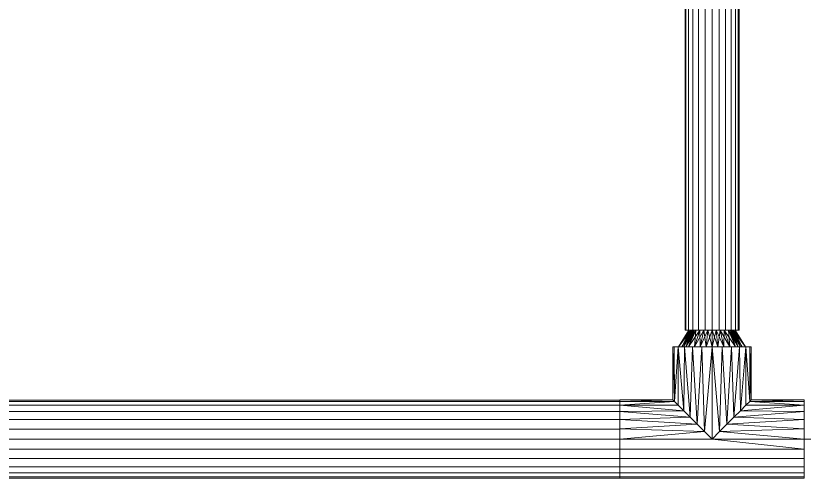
# Model space of a CAD drawing. Header units: inches. Extents: x -3325 to -59, y 5 to 733.
# Drawn here: x -465.76 to -446.57, y 190.01 to 201.25 of the extents above; entities that cross this region are included whole.
import ezdxf

# ---------------------------------------------------------------- set-up
doc = ezdxf.new("R2010")
doc.units = ezdxf.units.IN
doc.header["$MEASUREMENT"] = 0
doc.layers.add('P-PIPE', color=10, linetype='Continuous', lineweight=9)

# ---------------------------------------------------------------- blocks, each defined once
blk = doc.blocks.new('Tee - Welded - Generic - Standard-1125979-06 - Fifth Level')
at = {"layer": 'P-PIPE'}
mesh = blk.add_polyface(dxfattribs=at)
corners = [(-2.244, -0.951), (-2.244, -0.918, 0.246), (-2.244, -0.823, 0.475), (-2.244, -0.672, 0.672), (-2.244, -0.475, 0.823), (-2.244, -0.246, 0.918), (-2.244, 0, 0.951), (-2.244, 0.246, 0.918), (-2.244, 0.475, 0.823), (-2.244, 0.672, 0.672), (-2.244, 0.823, 0.475), (-2.244, 0.918, 0.246), (-2.244, 0.951), (-2.244, 0.918, -0.246), (-2.244, 0.823, -0.475), (-2.244, 0.672, -0.672), (-2.244, 0.475, -0.823), (-2.244, 0.246, -0.918), (-2.244, 0, -0.951), (-2.244, -0.246, -0.918), (-2.244, -0.475, -0.823), (-2.244, -0.672, -0.672), (-2.244, -0.823, -0.475), (-2.244, -0.918, -0.246)]
mesh.append_faces([[corners[k] for k in face] for face in [(10, 0, 7, 9)]], dxfattribs={"vtx0": -1, "vtx1": -1, "vtx2": -1})
mesh.append_faces([[corners[k] for k in face] for face in [(13, 21, 0, 10)]], dxfattribs={"vtx0": -1, "vtx1": -1, "vtx2": -1, "vtx3": -1})
mesh.append_faces([[corners[k] for k in face] for face in [(13, 16, 20, 21), (5, 7, 0, 1)]], dxfattribs={"vtx0": -1, "vtx1": -1, "vtx3": -1})
mesh.append_faces([[corners[k] for k in face] for face in [(4, 5, 3)]], dxfattribs={"vtx1": -1})
mesh.append_faces([[corners[k] for k in face] for face in [(18, 19, 20), (22, 23, 0, 21), (7, 8, 9), (5, 6, 7)]], dxfattribs={"vtx2": -1})
mesh.append_faces([[corners[k] for k in face] for face in [(16, 17, 18, 20), (1, 2, 3, 5)]], dxfattribs={"vtx2": -1, "vtx3": -1})
mesh.append_faces([[corners[k] for k in face] for face in [(13, 14, 15, 16), (10, 11, 12, 13)]], dxfattribs={"vtx3": -1})
mesh = blk.add_polyface(dxfattribs=at)
corners = [(-2.244, 0.951), (-2.244, 0.918, 0.246), (-2.244, 0.823, 0.475), (-2.244, 0.672, 0.672), (-2.244, 0.475, 0.823), (-2.244, 0.246, 0.918), (-2.244, 0, 0.951), (-2.244, -0.246, 0.918), (-2.244, -0.475, 0.823), (-2.244, -0.672, 0.672), (-2.244, -0.823, 0.475), (-2.244, -0.918, 0.246), (-2.244, -0.951), (-0.951, -0.951), (-0.916, -0.916, 0.254), (-0.823, -0.823, 0.476), (-0.69, -0.69, 0.654), (-0.533, -0.533, 0.787), (-0.362, -0.362, 0.879), (-0.183, -0.183, 0.933), (0, 0, 0.951), (0.183, -0.183, 0.933), (0.362, -0.362, 0.879), (0.533, -0.533, 0.787), (0.69, -0.69, 0.654), (0.823, -0.823, 0.476), (0.916, -0.916, 0.254), (0.951, -0.951), (2.244, -0.951), (2.244, -0.918, 0.246), (2.244, -0.823, 0.475), (2.244, -0.672, 0.672), (2.244, -0.475, 0.823), (2.244, -0.246, 0.918), (2.244, 0, 0.951), (2.244, 0.246, 0.918), (2.244, 0.475, 0.823), (2.244, 0.672, 0.672), (2.244, 0.823, 0.475), (2.244, 0.918, 0.246), (2.244, 0.951)]
mesh.append_faces([[corners[k] for k in face] for face in [(13, 11, 12)]], dxfattribs={"vtx0": -1})
mesh.append_faces([[corners[k] for k in face] for face in [(27, 29, 26), (25, 30, 24), (11, 14, 10), (9, 17, 8), (16, 10, 15), (23, 32, 22), (21, 34, 20), (22, 33, 21), (33, 22, 32), (19, 7, 18), (7, 19, 6)]], dxfattribs={"vtx0": -1, "vtx1": -1})
mesh.append_faces([[corners[k] for k in face] for face in [(30, 25, 26), (24, 30, 31), (8, 17, 18), (21, 33, 34), (18, 7, 8), (20, 5, 6)]], dxfattribs={"vtx0": -1, "vtx2": -1})
mesh.append_faces([[corners[k] for k in face] for face in [(20, 34, 35, 5)]], dxfattribs={"vtx0": -1, "vtx2": -1, "vtx3": -1})
mesh.append_faces([[corners[k] for k in face] for face in [(28, 29, 27)]], dxfattribs={"vtx1": -1})
mesh.append_faces([[corners[k] for k in face] for face in [(29, 30, 26), (31, 32, 23), (23, 24, 31), (13, 14, 11), (14, 15, 10), (16, 17, 9), (9, 10, 16), (19, 20, 6)]], dxfattribs={"vtx1": -1, "vtx2": -1})
mesh.append_faces([[corners[k] for k in face] for face in [(38, 39, 1, 2), (36, 37, 3, 4), (37, 38, 2, 3), (35, 36, 4, 5)]], dxfattribs={"vtx1": -1, "vtx3": -1})
mesh.append_faces([[corners[k] for k in face] for face in [(39, 40, 0, 1)]], dxfattribs={"vtx3": -1})
mesh = blk.add_polyface(dxfattribs=at)
corners = [(-2.244, -0.951), (-2.244, -0.918, -0.246), (-2.244, -0.823, -0.475), (-2.244, -0.672, -0.672), (-2.244, -0.475, -0.823), (-2.244, -0.246, -0.918), (-2.244, 0, -0.951), (-2.244, 0.246, -0.918), (-2.244, 0.475, -0.823), (-2.244, 0.672, -0.672), (-2.244, 0.823, -0.475), (-2.244, 0.918, -0.246), (-2.244, 0.951), (2.244, 0.951), (2.244, 0.918, -0.246), (2.244, 0.823, -0.475), (2.244, 0.672, -0.672), (2.244, 0.475, -0.823), (2.244, 0.246, -0.918), (2.244, 0, -0.951), (2.244, -0.246, -0.918), (2.244, -0.475, -0.823), (2.244, -0.672, -0.672), (2.244, -0.823, -0.475), (2.244, -0.918, -0.246), (2.244, -0.951), (0.951, -0.951), (0.916, -0.916, -0.254), (0.823, -0.823, -0.476), (0.69, -0.69, -0.654), (0.533, -0.533, -0.787), (0.362, -0.362, -0.879), (0.183, -0.183, -0.933), (0, 0, -0.951), (-0.183, -0.183, -0.933), (-0.362, -0.362, -0.879), (-0.533, -0.533, -0.787), (-0.69, -0.69, -0.654), (-0.823, -0.823, -0.476), (-0.916, -0.916, -0.254), (-0.951, -0.951)]
mesh.append_faces([[corners[k] for k in face] for face in [(1, 40, 0)]], dxfattribs={"vtx0": -1})
mesh.append_faces([[corners[k] for k in face] for face in [(33, 19, 32), (6, 34, 5), (32, 20, 31), (24, 27, 23), (27, 24, 26), (36, 4, 35), (3, 37, 2), (38, 2, 37), (21, 31, 20)]], dxfattribs={"vtx0": -1, "vtx1": -1})
mesh.append_faces([[corners[k] for k in face] for face in [(35, 4, 5), (6, 33, 34), (23, 28, 29), (29, 22, 23), (21, 30, 31), (23, 27, 28), (36, 3, 4), (3, 36, 37), (39, 1, 2)]], dxfattribs={"vtx0": -1, "vtx2": -1})
mesh.append_faces([[corners[k] for k in face] for face in [(19, 20, 32), (34, 35, 5), (6, 7, 33), (21, 22, 30), (29, 30, 22), (39, 40, 1), (38, 39, 2)]], dxfattribs={"vtx1": -1, "vtx2": -1})
mesh.append_faces([[corners[k] for k in face] for face in [(18, 19, 33, 7)]], dxfattribs={"vtx1": -1, "vtx2": -1, "vtx3": -1})
mesh.append_faces([[corners[k] for k in face] for face in [(15, 16, 9, 10), (14, 15, 10, 11), (16, 17, 8, 9), (17, 18, 7, 8)]], dxfattribs={"vtx1": -1, "vtx3": -1})
mesh.append_faces([[corners[k] for k in face] for face in [(12, 13, 14, 11), (24, 25, 26)]], dxfattribs={"vtx2": -1})
mesh = blk.add_polyface(dxfattribs=at)
corners = [(2.244, -0.951), (2.244, -0.918, -0.246), (2.244, -0.823, -0.475), (2.244, -0.672, -0.672), (2.244, -0.475, -0.823), (2.244, -0.246, -0.918), (2.244, 0, -0.951), (2.244, 0.246, -0.918), (2.244, 0.475, -0.823), (2.244, 0.672, -0.672), (2.244, 0.823, -0.475), (2.244, 0.918, -0.246), (2.244, 0.951), (2.244, 0.918, 0.246), (2.244, 0.823, 0.475), (2.244, 0.672, 0.672), (2.244, 0.475, 0.823), (2.244, 0.246, 0.918), (2.244, 0, 0.951), (2.244, -0.246, 0.918), (2.244, -0.475, 0.823), (2.244, -0.672, 0.672), (2.244, -0.823, 0.475), (2.244, -0.918, 0.246)]
mesh.append_faces([[corners[k] for k in face] for face in [(21, 19, 20)]], dxfattribs={"vtx0": -1})
mesh.append_faces([[corners[k] for k in face] for face in [(19, 23, 17, 18)]], dxfattribs={"vtx0": -1, "vtx1": -1})
mesh.append_faces([[corners[k] for k in face] for face in [(4, 8, 11, 3), (0, 3, 11, 23)]], dxfattribs={"vtx0": -1, "vtx1": -1, "vtx2": -1})
mesh.append_faces([[corners[k] for k in face] for face in [(11, 14, 17, 23)]], dxfattribs={"vtx0": -1, "vtx1": -1, "vtx2": -1, "vtx3": -1})
mesh.append_faces([[corners[k] for k in face] for face in [(9, 10, 11, 8), (4, 5, 6), (12, 13, 14, 11), (15, 16, 17, 14)]], dxfattribs={"vtx2": -1})
mesh.append_faces([[corners[k] for k in face] for face in [(6, 7, 8, 4), (21, 22, 23, 19)]], dxfattribs={"vtx2": -1, "vtx3": -1})
mesh.append_faces([[corners[k] for k in face] for face in [(0, 1, 2, 3)]], dxfattribs={"vtx3": -1})
mesh = blk.add_polyface(dxfattribs=at)
corners = [(-0.951, -2.244), (-0.918, -2.244, 0.246), (-0.823, -2.244, 0.475), (-0.672, -2.244, 0.672), (-0.475, -2.244, 0.823), (-0.246, -2.244, 0.918), (0, -2.244, 0.951), (0.246, -2.244, 0.918), (0.475, -2.244, 0.823), (0.672, -2.244, 0.672), (0.823, -2.244, 0.475), (0.918, -2.244, 0.246), (0.951, -2.244), (0.951, -0.951), (0.916, -0.916, 0.254), (0.823, -0.823, 0.476), (0.69, -0.69, 0.654), (0.533, -0.533, 0.787), (0.362, -0.362, 0.879), (0.183, -0.183, 0.933), (0, 0, 0.951), (-0.183, -0.183, 0.933), (-0.362, -0.362, 0.879), (-0.533, -0.533, 0.787), (-0.69, -0.69, 0.654), (-0.823, -0.823, 0.476), (-0.916, -0.916, 0.254), (-0.951, -0.951)]
mesh.append_faces([[corners[k] for k in face] for face in [(13, 11, 12)]], dxfattribs={"vtx0": -1})
mesh.append_faces([[corners[k] for k in face] for face in [(22, 5, 21), (24, 3, 23), (8, 18, 7), (17, 9, 16)]], dxfattribs={"vtx0": -1, "vtx1": -1})
mesh.append_faces([[corners[k] for k in face] for face in [(24, 2, 3), (26, 1, 2), (22, 4, 5), (6, 20, 21), (21, 5, 6), (19, 6, 7), (16, 9, 10), (17, 8, 9), (6, 19, 20)]], dxfattribs={"vtx0": -1, "vtx2": -1})
mesh.append_faces([[corners[k] for k in face] for face in [(26, 27, 1), (3, 4, 23), (25, 26, 2), (24, 25, 2), (22, 23, 4), (10, 11, 14), (18, 19, 7), (17, 18, 8), (13, 14, 11), (15, 16, 10), (14, 15, 10)]], dxfattribs={"vtx1": -1, "vtx2": -1})
mesh.append_faces([[corners[k] for k in face] for face in [(27, 0, 1)]], dxfattribs={"vtx2": -1})
mesh = blk.add_polyface(dxfattribs=at)
corners = [(0.951, -2.244), (0.918, -2.244, -0.246), (0.823, -2.244, -0.475), (0.672, -2.244, -0.672), (0.475, -2.244, -0.823), (0.246, -2.244, -0.918), (0, -2.244, -0.951), (-0.246, -2.244, -0.918), (-0.475, -2.244, -0.823), (-0.672, -2.244, -0.672), (-0.823, -2.244, -0.475), (-0.918, -2.244, -0.246), (-0.951, -2.244), (-0.951, -0.951), (-0.916, -0.916, -0.254), (-0.823, -0.823, -0.476), (-0.69, -0.69, -0.654), (-0.533, -0.533, -0.787), (-0.362, -0.362, -0.879), (-0.183, -0.183, -0.933), (0, 0, -0.951), (0.183, -0.183, -0.933), (0.362, -0.362, -0.879), (0.533, -0.533, -0.787), (0.69, -0.69, -0.654), (0.823, -0.823, -0.476), (0.916, -0.916, -0.254), (0.951, -0.951)]
mesh.append_faces([[corners[k] for k in face] for face in [(13, 11, 12)]], dxfattribs={"vtx0": -1})
mesh.append_faces([[corners[k] for k in face] for face in [(22, 5, 21), (24, 3, 23), (8, 18, 7), (17, 9, 16)]], dxfattribs={"vtx0": -1, "vtx1": -1})
mesh.append_faces([[corners[k] for k in face] for face in [(24, 2, 3), (26, 1, 2), (22, 4, 5), (6, 20, 21), (21, 5, 6), (19, 6, 7), (16, 9, 10), (17, 8, 9), (6, 19, 20)]], dxfattribs={"vtx0": -1, "vtx2": -1})
mesh.append_faces([[corners[k] for k in face] for face in [(0, 1, 27)]], dxfattribs={"vtx1": -1})
mesh.append_faces([[corners[k] for k in face] for face in [(26, 27, 1), (3, 4, 23), (25, 26, 2), (24, 25, 2), (22, 23, 4), (10, 11, 14), (18, 19, 7), (17, 18, 8), (13, 14, 11), (15, 16, 10), (14, 15, 10)]], dxfattribs={"vtx1": -1, "vtx2": -1})
mesh = blk.add_polyface(dxfattribs=at)
corners = [(-0.951, -2.244), (-0.918, -2.244, -0.246), (-0.823, -2.244, -0.475), (-0.672, -2.244, -0.672), (-0.475, -2.244, -0.823), (-0.246, -2.244, -0.918), (0, -2.244, -0.951), (0.246, -2.244, -0.918), (0.475, -2.244, -0.823), (0.672, -2.244, -0.672), (0.823, -2.244, -0.475), (0.918, -2.244, -0.246), (0.951, -2.244), (0.918, -2.244, 0.246), (0.823, -2.244, 0.475), (0.672, -2.244, 0.672), (0.475, -2.244, 0.823), (0.246, -2.244, 0.918), (0, -2.244, 0.951), (-0.246, -2.244, 0.918), (-0.475, -2.244, 0.823), (-0.672, -2.244, 0.672), (-0.823, -2.244, 0.475), (-0.918, -2.244, 0.246)]
mesh.append_faces([[corners[k] for k in face] for face in [(6, 4, 5), (21, 19, 20)]], dxfattribs={"vtx0": -1})
mesh.append_faces([[corners[k] for k in face] for face in [(23, 6, 11, 14), (23, 14, 17, 19)]], dxfattribs={"vtx0": -1, "vtx1": -1, "vtx2": -1, "vtx3": -1})
mesh.append_faces([[corners[k] for k in face] for face in [(6, 23, 3, 4)]], dxfattribs={"vtx0": -1, "vtx1": -1, "vtx3": -1})
mesh.append_faces([[corners[k] for k in face] for face in [(3, 23, 0)]], dxfattribs={"vtx0": -1, "vtx2": -1})
mesh.append_faces([[corners[k] for k in face] for face in [(16, 17, 14, 15)]], dxfattribs={"vtx1": -1})
mesh.append_faces([[corners[k] for k in face] for face in [(12, 13, 14, 11), (17, 18, 19)]], dxfattribs={"vtx2": -1})
mesh.append_faces([[corners[k] for k in face] for face in [(9, 10, 11, 6), (21, 22, 23, 19)]], dxfattribs={"vtx2": -1, "vtx3": -1})
mesh.append_faces([[corners[k] for k in face] for face in [(6, 7, 8, 9), (0, 1, 2, 3)]], dxfattribs={"vtx3": -1})
blk = doc.blocks.new('Transition - Generic - Plumbing-CW-1022941-06 - Fifth Level')
at = {"layer": 'P-PIPE'}
mesh = blk.add_polyface(dxfattribs=at)
corners = [(0, -0.813), (0, -0.575, 0.575), (0, 0, 0.813), (0, 0.575, 0.575), (0, 0.813), (0, 0.575, -0.575), (0, 0, -0.813), (0, -0.575, -0.575)]
mesh.append_faces([[corners[k] for k in face] for face in [(5, 3, 4)]], dxfattribs={"vtx0": -1})
mesh.append_faces([[corners[k] for k in face] for face in [(0, 3, 5, 6)]], dxfattribs={"vtx0": -1, "vtx1": -1, "vtx3": -1})
mesh.append_faces([[corners[k] for k in face] for face in [(2, 3, 0, 1), (7, 0, 6)]], dxfattribs={"vtx1": -1})
mesh = blk.add_polyface(dxfattribs=at)
corners = [(0, -0.813), (0, -0.575, -0.575), (0, 0, -0.813), (0, 0.575, -0.575), (0, 0.813), (0.406, 0.562), (0.406, 0.398, -0.398), (0.406, 0, -0.562), (0.406, -0.398, -0.398), (0.406, -0.562), (0.406, 0.452, -0.266), (0, 0.694, -0.287), (0, 0.733, -0.192), (0, 0.287, -0.694), (0.406, 0.199, -0.48), (0.406, 0.099, -0.521), (0.406, -0.48, -0.199), (0, -0.694, -0.287), (0, -0.634, -0.431), (0.406, -0.199, -0.48), (0, -0.287, -0.694), (0, -0.144, -0.753), (0, 0.634, -0.431), (0.406, 0.507, -0.133), (0, 0.431, -0.634), (0.406, 0.298, -0.439), (0, 0.144, -0.753), (0, -0.733, -0.192), (0.406, -0.521, -0.099), (0.406, -0.439, -0.298), (0, -0.431, -0.634), (0.406, -0.298, -0.439), (0.406, -0.099, -0.521)]
mesh.append_faces([[corners[k] for k in face] for face in [(23, 4, 5)]], dxfattribs={"vtx0": -1})
mesh.append_faces([[corners[k] for k in face] for face in [(4, 23, 12), (14, 24, 25), (6, 22, 10), (13, 15, 26), (29, 1, 8), (16, 18, 29), (1, 29, 18), (19, 21, 32), (7, 26, 15), (2, 32, 21), (22, 6, 3), (10, 11, 23), (3, 25, 24), (15, 13, 14), (18, 16, 17), (20, 31, 30), (21, 19, 20)]], dxfattribs={"vtx0": -1, "vtx1": -1})
mesh.append_faces([[corners[k] for k in face] for face in [(14, 13, 24), (7, 2, 26), (3, 6, 25), (23, 11, 12), (2, 7, 32), (27, 16, 28), (8, 1, 30)]], dxfattribs={"vtx0": -1, "vtx2": -1})
mesh.append_faces([[corners[k] for k in face] for face in [(9, 0, 28)]], dxfattribs={"vtx1": -1})
mesh.append_faces([[corners[k] for k in face] for face in [(27, 17, 16), (19, 31, 20), (31, 8, 30), (22, 11, 10), (0, 27, 28)]], dxfattribs={"vtx1": -1, "vtx2": -1})
mesh = blk.add_polyface(dxfattribs=at)
corners = [(0, 0.813), (0, 0.575, 0.575), (0, 0, 0.813), (0, -0.575, 0.575), (0, -0.813), (0.406, -0.562), (0.406, -0.398, 0.398), (0.406, 0, 0.562), (0.406, 0.398, 0.398), (0.406, 0.562), (0.406, -0.452, 0.266), (0, -0.694, 0.287), (0, -0.733, 0.192), (0, -0.287, 0.694), (0.406, -0.199, 0.48), (0.406, -0.099, 0.521), (0.406, 0.48, 0.199), (0, 0.694, 0.287), (0, 0.634, 0.431), (0.406, 0.199, 0.48), (0, 0.287, 0.694), (0, 0.144, 0.753), (0, -0.634, 0.431), (0.406, -0.507, 0.133), (0, -0.431, 0.634), (0.406, -0.298, 0.439), (0, -0.144, 0.753), (0, 0.733, 0.192), (0.406, 0.521, 0.099), (0.406, 0.439, 0.298), (0, 0.431, 0.634), (0.406, 0.298, 0.439), (0.406, 0.099, 0.521)]
mesh.append_faces([[corners[k] for k in face] for face in [(23, 4, 5)]], dxfattribs={"vtx0": -1})
mesh.append_faces([[corners[k] for k in face] for face in [(4, 23, 12), (14, 24, 25), (6, 22, 10), (13, 15, 26), (29, 1, 8), (16, 18, 29), (1, 29, 18), (19, 21, 32), (7, 26, 15), (2, 32, 21), (22, 6, 3), (10, 11, 23), (3, 25, 24), (15, 13, 14), (18, 16, 17), (20, 31, 30), (21, 19, 20)]], dxfattribs={"vtx0": -1, "vtx1": -1})
mesh.append_faces([[corners[k] for k in face] for face in [(14, 13, 24), (7, 2, 26), (3, 6, 25), (23, 11, 12), (2, 7, 32), (27, 16, 28), (8, 1, 30)]], dxfattribs={"vtx0": -1, "vtx2": -1})
mesh.append_faces([[corners[k] for k in face] for face in [(9, 0, 28)]], dxfattribs={"vtx1": -1})
mesh.append_faces([[corners[k] for k in face] for face in [(27, 17, 16), (19, 31, 20), (31, 8, 30), (22, 11, 10), (0, 27, 28)]], dxfattribs={"vtx1": -1, "vtx2": -1})
mesh = blk.add_polyface(dxfattribs=at)
corners = [(0.406, -0.562), (0.406, -0.398, -0.398), (0.406, 0, -0.562), (0.406, 0.398, -0.398), (0.406, 0.562), (0.406, 0.398, 0.398), (0.406, 0, 0.562), (0.406, -0.398, 0.398)]
mesh.append_faces([[corners[k] for k in face] for face in [(4, 7, 1, 2)]], dxfattribs={"vtx0": -1, "vtx1": -1, "vtx3": -1})
mesh.append_faces([[corners[k] for k in face] for face in [(3, 4, 2)]], dxfattribs={"vtx1": -1})
mesh.append_faces([[corners[k] for k in face] for face in [(5, 6, 7, 4), (7, 0, 1)]], dxfattribs={"vtx2": -1})

msp = doc.modelspace()

# ---------------------------------------------------------------- linework, layer by layer
at = {"layer": 'P-PIPE', "color": 1}
for p, q in [((-448.811, 193.61, 1084), (-448.811, 209.255, 1084)), ((-448.811, 193.61, 1084), (-448.811, 209.255, 1084)), ((-448.811, 193.204, 1084), (-448.811, 193.61, 1084)), ((-448.811, 193.204, 1084), (-448.811, 190.96, 1084)), ((-481.317, 190.96, 1084), (-451.055, 190.96, 1084)), ((-481.317, 190.96, 1084), (-451.055, 190.96, 1084)), ((-446.567, 190.96, 1084), (-451.055, 190.96, 1084)), ((-446.567, 190.96, 1084), (-430.055, 190.96, 1084)), ((-446.567, 190.96, 1084), (-430.055, 190.96, 1084))]:
    msp.add_line(p, q, dxfattribs=at)

# ---------------------------------------------------------------- block references
for name, p, rotation in [('Transition - Generic - Plumbing-CW-1022941-06 - Fifth Level', (-448.811, 193.204, 1084), 90), ('Tee - Welded - Generic - Standard-1125979-06 - Fifth Level', (-448.811, 190.96, 1084), 180)]:
    msp.add_blockref(name, p, dxfattribs=dict(at, rotation=rotation))

# ---------------------------------------------------------------- meshes
mesh = msp.add_polyface(dxfattribs=at)
corners = [(-449.468, 193.61, 1084), (-449.446, 193.61, 1084.17), (-449.38, 193.61, 1084.329), (-449.276, 193.61, 1084.465), (-449.14, 193.61, 1084.569), (-448.981, 193.61, 1084.635), (-448.811, 193.61, 1084.657), (-448.811, 209.255, 1084.657), (-448.981, 209.255, 1084.635), (-449.14, 209.255, 1084.569), (-449.276, 209.255, 1084.465), (-449.38, 209.255, 1084.329), (-449.446, 209.255, 1084.17), (-449.468, 209.255, 1084)]
mesh.append_faces([[corners[k] for k in face] for face in [(7, 8, 5, 6)]], dxfattribs={"vtx1": -1, "color": 1})
mesh.append_faces([[corners[k] for k in face] for face in [(8, 9, 4, 5), (3, 4, 9, 10), (11, 12, 1, 2), (2, 3, 10, 11)]], dxfattribs={"vtx1": -1, "vtx3": -1, "color": 1})
mesh.append_faces([[corners[k] for k in face] for face in [(12, 13, 0, 1)]], dxfattribs={"vtx3": -1, "color": 1})
mesh = msp.add_polyface(dxfattribs=at)
corners = [(-448.811, 193.61, 1083.342), (-448.981, 193.61, 1083.365), (-449.14, 193.61, 1083.431), (-449.276, 193.61, 1083.535), (-449.38, 193.61, 1083.671), (-449.446, 193.61, 1083.83), (-449.468, 193.61, 1084), (-449.468, 209.255, 1084), (-449.446, 209.255, 1083.83), (-449.38, 209.255, 1083.671), (-449.276, 209.255, 1083.535), (-449.14, 209.255, 1083.431), (-448.981, 209.255, 1083.365), (-448.811, 209.255, 1083.342)]
mesh.append_faces([[corners[k] for k in face] for face in [(7, 8, 5, 6)]], dxfattribs={"vtx1": -1, "color": 1})
mesh.append_faces([[corners[k] for k in face] for face in [(8, 9, 4, 5), (3, 4, 9, 10), (11, 12, 1, 2), (2, 3, 10, 11)]], dxfattribs={"vtx1": -1, "vtx3": -1, "color": 1})
mesh.append_faces([[corners[k] for k in face] for face in [(12, 13, 0, 1)]], dxfattribs={"vtx3": -1, "color": 1})
mesh = msp.add_polyface(dxfattribs=at)
corners = [(-448.811, 193.61, 1084.657), (-448.641, 193.61, 1084.635), (-448.482, 193.61, 1084.569), (-448.346, 193.61, 1084.465), (-448.241, 193.61, 1084.329), (-448.176, 193.61, 1084.17), (-448.153, 193.61, 1084), (-448.153, 209.255, 1084), (-448.176, 209.255, 1084.17), (-448.241, 209.255, 1084.329), (-448.346, 209.255, 1084.465), (-448.482, 209.255, 1084.569), (-448.641, 209.255, 1084.635), (-448.811, 209.255, 1084.657)]
mesh.append_faces([[corners[k] for k in face] for face in [(8, 9, 4, 5), (3, 4, 9, 10), (11, 12, 1, 2), (2, 3, 10, 11)]], dxfattribs={"vtx1": -1, "vtx3": -1, "color": 1})
mesh.append_faces([[corners[k] for k in face] for face in [(6, 7, 8, 5)]], dxfattribs={"vtx2": -1, "color": 1})
mesh.append_faces([[corners[k] for k in face] for face in [(12, 13, 0, 1)]], dxfattribs={"vtx3": -1, "color": 1})
mesh = msp.add_polyface(dxfattribs=at)
corners = [(-448.153, 193.61, 1084), (-448.176, 193.61, 1083.83), (-448.241, 193.61, 1083.671), (-448.346, 193.61, 1083.535), (-448.482, 193.61, 1083.431), (-448.641, 193.61, 1083.365), (-448.811, 193.61, 1083.342), (-448.811, 209.255, 1083.342), (-448.641, 209.255, 1083.365), (-448.482, 209.255, 1083.431), (-448.346, 209.255, 1083.535), (-448.241, 209.255, 1083.671), (-448.176, 209.255, 1083.83), (-448.153, 209.255, 1084)]
mesh.append_faces([[corners[k] for k in face] for face in [(7, 8, 5, 6)]], dxfattribs={"vtx1": -1, "color": 1})
mesh.append_faces([[corners[k] for k in face] for face in [(8, 9, 4, 5), (3, 4, 9, 10), (11, 12, 1, 2), (2, 3, 10, 11)]], dxfattribs={"vtx1": -1, "vtx3": -1, "color": 1})
mesh.append_faces([[corners[k] for k in face] for face in [(12, 13, 0, 1)]], dxfattribs={"vtx3": -1, "color": 1})
mesh = msp.add_polyface(dxfattribs=at)
corners = [(-448.153, 193.61, 1084), (-448.176, 193.61, 1084.17), (-448.241, 193.61, 1084.329), (-448.346, 193.61, 1084.465), (-448.482, 193.61, 1084.569), (-448.641, 193.61, 1084.635), (-448.811, 193.61, 1084.657), (-448.981, 193.61, 1084.635), (-449.14, 193.61, 1084.569), (-449.276, 193.61, 1084.465), (-449.38, 193.61, 1084.329), (-449.446, 193.61, 1084.17), (-449.468, 193.61, 1084), (-449.446, 193.61, 1083.83), (-449.38, 193.61, 1083.671), (-449.276, 193.61, 1083.535), (-449.14, 193.61, 1083.431), (-448.981, 193.61, 1083.365), (-448.811, 193.61, 1083.342), (-448.641, 193.61, 1083.365), (-448.482, 193.61, 1083.431), (-448.346, 193.61, 1083.535), (-448.241, 193.61, 1083.671), (-448.176, 193.61, 1083.83)]
mesh.append_faces([[corners[k] for k in face] for face in [(1, 23, 0)]], dxfattribs={"vtx0": -1, "color": 1})
mesh.append_faces([[corners[k] for k in face] for face in [(3, 15, 21)]], dxfattribs={"vtx0": -1, "vtx1": -1, "vtx2": -1, "color": 1})
mesh.append_faces([[corners[k] for k in face] for face in [(3, 8, 11, 15)]], dxfattribs={"vtx0": -1, "vtx1": -1, "vtx2": -1, "vtx3": -1, "color": 1})
mesh.append_faces([[corners[k] for k in face] for face in [(10, 11, 8, 9), (7, 8, 5, 6)]], dxfattribs={"vtx1": -1, "color": 1})
mesh.append_faces([[corners[k] for k in face] for face in [(17, 18, 19), (11, 12, 13)]], dxfattribs={"vtx2": -1, "color": 1})
mesh.append_faces([[corners[k] for k in face] for face in [(15, 16, 17, 21), (13, 14, 15, 11), (19, 20, 21, 17), (21, 22, 23, 3), (1, 2, 3, 23), (3, 4, 5, 8)]], dxfattribs={"vtx2": -1, "vtx3": -1, "color": 1})
mesh = msp.add_polyface(dxfattribs=at)
corners = [(-481.317, 191.91, 1084), (-481.317, 191.877, 1084.246), (-481.317, 191.782, 1084.475), (-481.317, 191.631, 1084.672), (-481.317, 191.435, 1084.823), (-481.317, 191.205, 1084.918), (-481.317, 190.96, 1084.95), (-451.055, 190.96, 1084.95), (-451.055, 191.205, 1084.918), (-451.055, 191.435, 1084.823), (-451.055, 191.631, 1084.672), (-451.055, 191.782, 1084.475), (-451.055, 191.877, 1084.246), (-451.055, 191.91, 1084)]
mesh.append_faces([[corners[k] for k in face] for face in [(7, 8, 5, 6)]], dxfattribs={"vtx1": -1, "color": 1})
mesh.append_faces([[corners[k] for k in face] for face in [(8, 9, 4, 5), (3, 4, 9, 10), (11, 12, 1, 2), (2, 3, 10, 11)]], dxfattribs={"vtx1": -1, "vtx3": -1, "color": 1})
mesh.append_faces([[corners[k] for k in face] for face in [(12, 13, 0, 1)]], dxfattribs={"vtx3": -1, "color": 1})
mesh = msp.add_polyface(dxfattribs=at)
corners = [(-481.317, 190.96, 1083.05), (-481.317, 191.205, 1083.082), (-481.317, 191.435, 1083.177), (-481.317, 191.631, 1083.328), (-481.317, 191.782, 1083.525), (-481.317, 191.877, 1083.754), (-481.317, 191.91, 1084), (-451.055, 191.91, 1084), (-451.055, 191.877, 1083.754), (-451.055, 191.782, 1083.525), (-451.055, 191.631, 1083.328), (-451.055, 191.435, 1083.177), (-451.055, 191.205, 1083.082), (-451.055, 190.96, 1083.05)]
mesh.append_faces([[corners[k] for k in face] for face in [(7, 8, 5, 6)]], dxfattribs={"vtx1": -1, "color": 1})
mesh.append_faces([[corners[k] for k in face] for face in [(8, 9, 4, 5), (3, 4, 9, 10), (11, 12, 1, 2), (2, 3, 10, 11)]], dxfattribs={"vtx1": -1, "vtx3": -1, "color": 1})
mesh.append_faces([[corners[k] for k in face] for face in [(12, 13, 0, 1)]], dxfattribs={"vtx3": -1, "color": 1})
mesh = msp.add_polyface(dxfattribs=at)
corners = [(-451.055, 190.01, 1084), (-451.055, 190.042, 1083.754), (-451.055, 190.137, 1083.525), (-451.055, 190.288, 1083.328), (-451.055, 190.485, 1083.177), (-451.055, 190.714, 1083.082), (-451.055, 190.96, 1083.05), (-451.055, 191.205, 1083.082), (-451.055, 191.435, 1083.177), (-451.055, 191.631, 1083.328), (-451.055, 191.782, 1083.525), (-451.055, 191.877, 1083.754), (-451.055, 191.91, 1084), (-451.055, 191.877, 1084.246), (-451.055, 191.782, 1084.475), (-451.055, 191.631, 1084.672), (-451.055, 191.435, 1084.823), (-451.055, 191.205, 1084.918), (-451.055, 190.96, 1084.95), (-451.055, 190.714, 1084.918), (-451.055, 190.485, 1084.823), (-451.055, 190.288, 1084.672), (-451.055, 190.137, 1084.475), (-451.055, 190.042, 1084.246)]
mesh.append_faces([[corners[k] for k in face] for face in [(11, 9, 10), (8, 6, 7)]], dxfattribs={"vtx0": -1, "color": 1})
mesh.append_faces([[corners[k] for k in face] for face in [(1, 4, 23, 0)]], dxfattribs={"vtx0": -1, "vtx1": -1, "color": 1})
mesh.append_faces([[corners[k] for k in face] for face in [(4, 8, 20, 23)]], dxfattribs={"vtx0": -1, "vtx1": -1, "vtx2": -1, "vtx3": -1, "color": 1})
mesh.append_faces([[corners[k] for k in face] for face in [(20, 8, 16, 17)]], dxfattribs={"vtx0": -1, "vtx1": -1, "vtx3": -1, "color": 1})
mesh.append_faces([[corners[k] for k in face] for face in [(8, 9, 11, 16)]], dxfattribs={"vtx1": -1, "vtx2": -1, "vtx3": -1, "color": 1})
mesh.append_faces([[corners[k] for k in face] for face in [(21, 22, 23, 20), (18, 19, 20, 17)]], dxfattribs={"vtx2": -1, "color": 1})
mesh.append_faces([[corners[k] for k in face] for face in [(4, 5, 6, 8), (11, 12, 13, 16)]], dxfattribs={"vtx2": -1, "vtx3": -1, "color": 1})
mesh.append_faces([[corners[k] for k in face] for face in [(1, 2, 3, 4), (13, 14, 15, 16)]], dxfattribs={"vtx3": -1, "color": 1})
mesh = msp.add_polyface(dxfattribs=at)
corners = [(-481.317, 190.96, 1084.95), (-481.317, 190.714, 1084.918), (-481.317, 190.485, 1084.823), (-481.317, 190.288, 1084.672), (-481.317, 190.137, 1084.475), (-481.317, 190.042, 1084.246), (-481.317, 190.01, 1084), (-451.055, 190.01, 1084), (-451.055, 190.042, 1084.246), (-451.055, 190.137, 1084.475), (-451.055, 190.288, 1084.672), (-451.055, 190.485, 1084.823), (-451.055, 190.714, 1084.918), (-451.055, 190.96, 1084.95)]
mesh.append_faces([[corners[k] for k in face] for face in [(8, 9, 4, 5), (3, 4, 9, 10), (11, 12, 1, 2), (2, 3, 10, 11)]], dxfattribs={"vtx1": -1, "vtx3": -1, "color": 1})
mesh.append_faces([[corners[k] for k in face] for face in [(6, 7, 8, 5)]], dxfattribs={"vtx2": -1, "color": 1})
mesh.append_faces([[corners[k] for k in face] for face in [(12, 13, 0, 1)]], dxfattribs={"vtx3": -1, "color": 1})
mesh = msp.add_polyface(dxfattribs=at)
corners = [(-481.317, 190.01, 1084), (-481.317, 190.042, 1083.754), (-481.317, 190.137, 1083.525), (-481.317, 190.288, 1083.328), (-481.317, 190.485, 1083.177), (-481.317, 190.714, 1083.082), (-481.317, 190.96, 1083.05), (-451.055, 190.96, 1083.05), (-451.055, 190.714, 1083.082), (-451.055, 190.485, 1083.177), (-451.055, 190.288, 1083.328), (-451.055, 190.137, 1083.525), (-451.055, 190.042, 1083.754), (-451.055, 190.01, 1084)]
mesh.append_faces([[corners[k] for k in face] for face in [(7, 8, 5, 6)]], dxfattribs={"vtx1": -1, "color": 1})
mesh.append_faces([[corners[k] for k in face] for face in [(8, 9, 4, 5), (3, 4, 9, 10), (11, 12, 1, 2), (2, 3, 10, 11)]], dxfattribs={"vtx1": -1, "vtx3": -1, "color": 1})
mesh.append_faces([[corners[k] for k in face] for face in [(12, 13, 0, 1)]], dxfattribs={"vtx3": -1, "color": 1})

doc.saveas('drawing.dxf')
